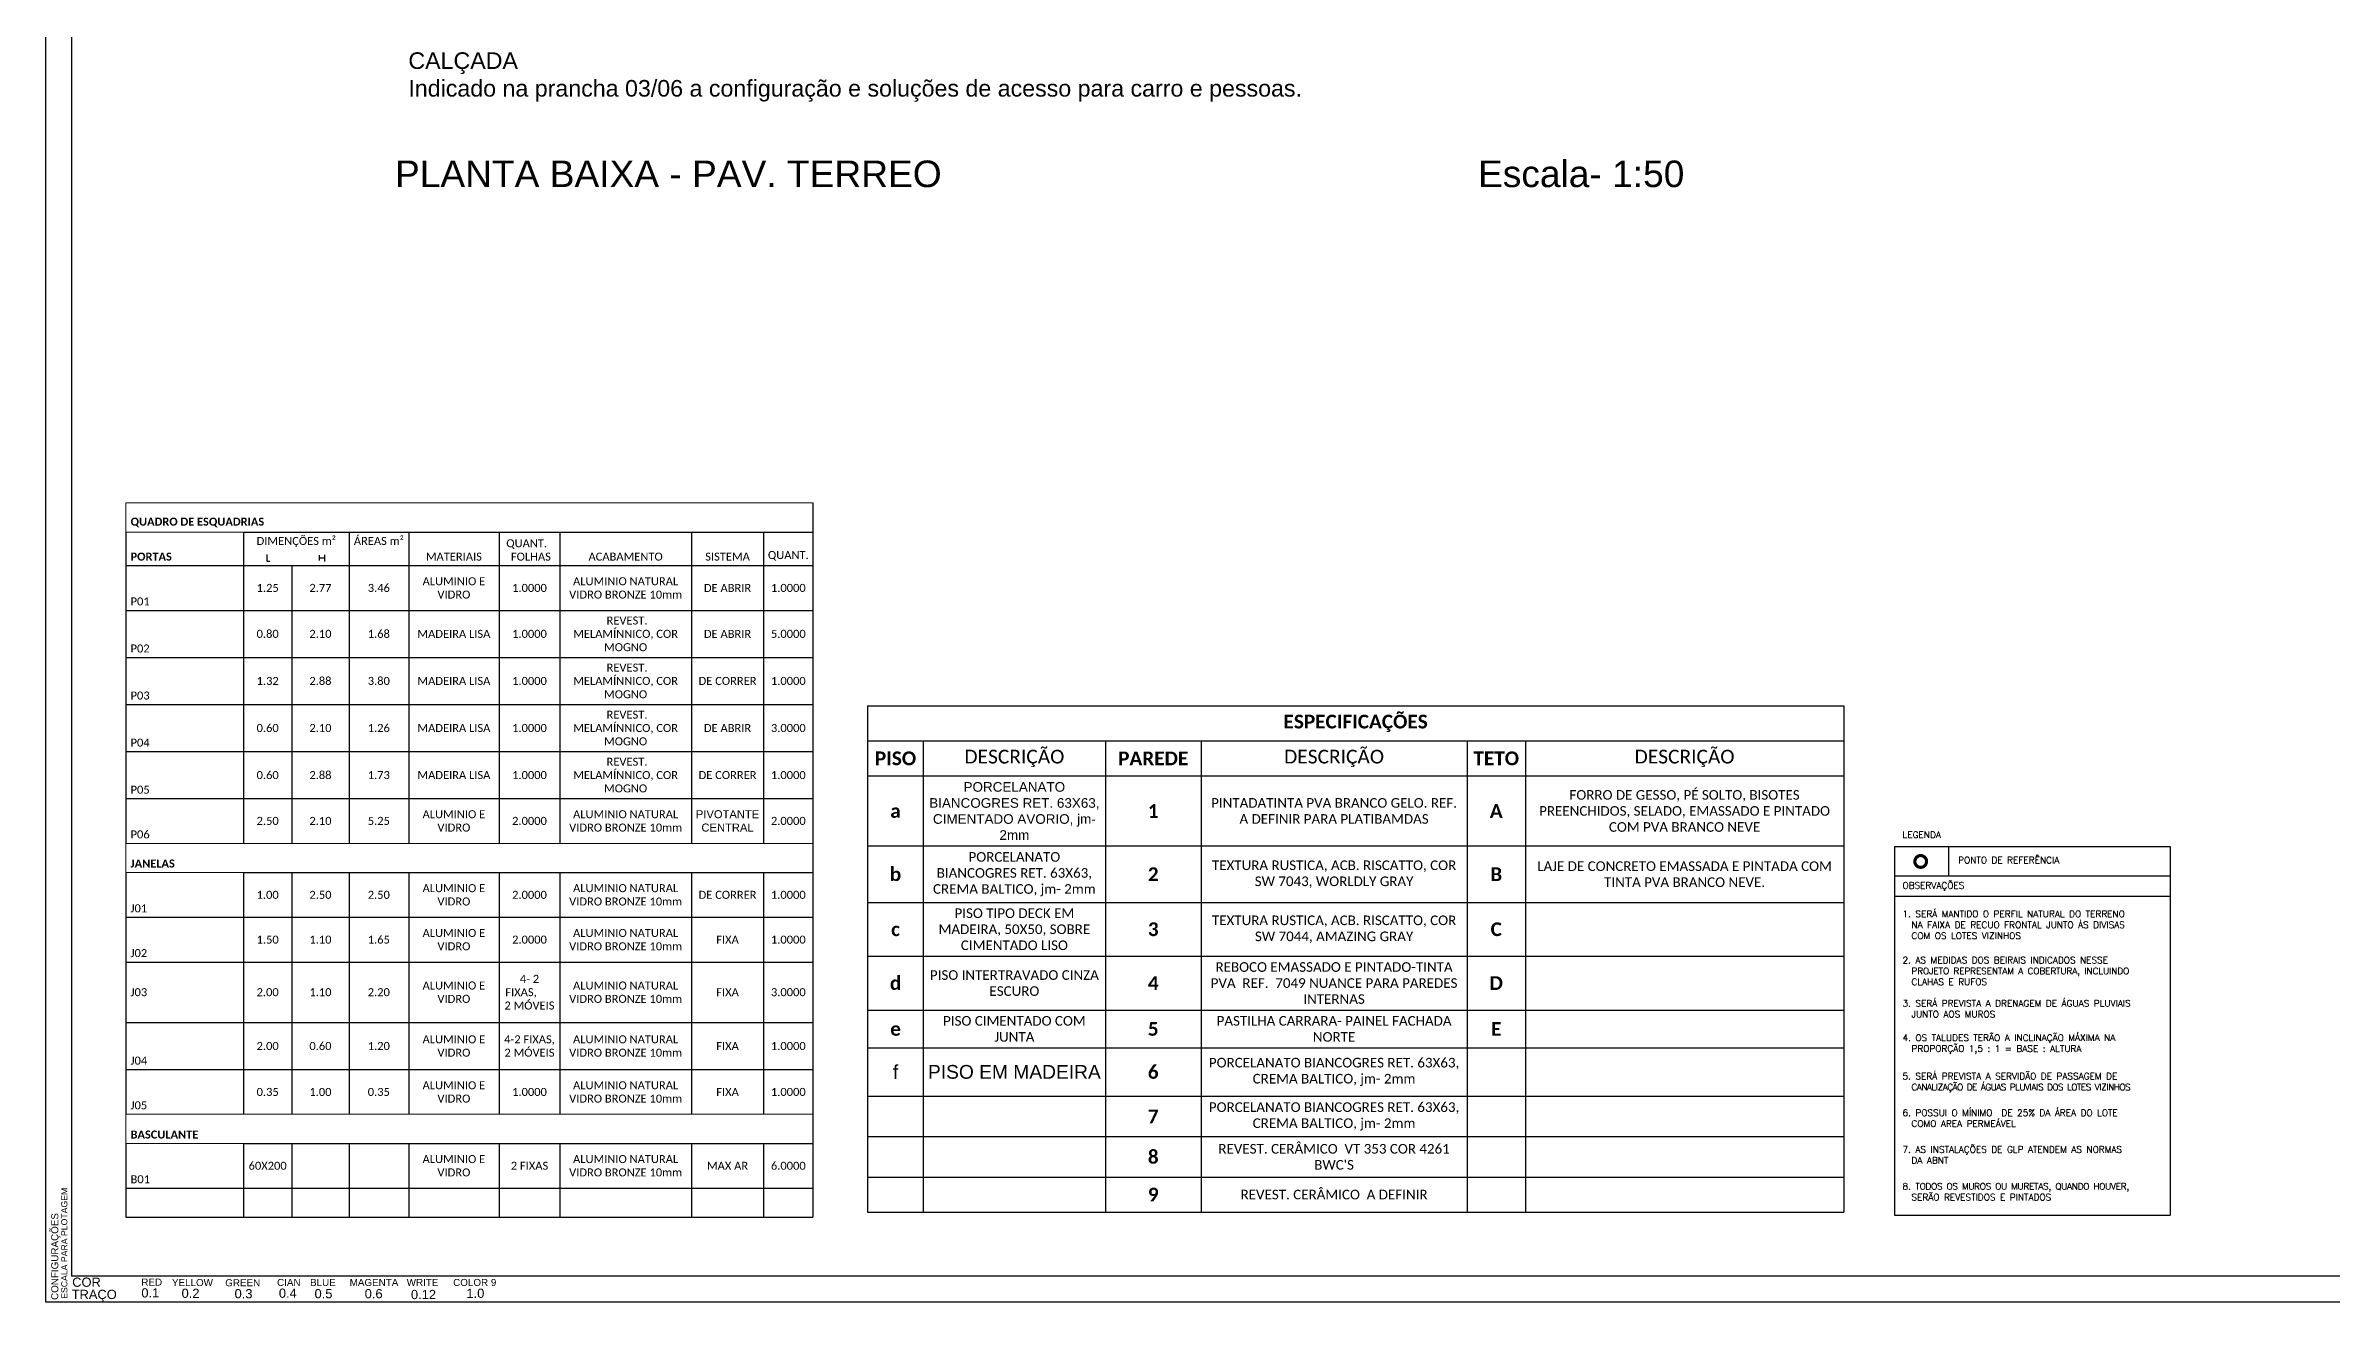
# Model space of a CAD drawing. Header units: millimetres. Extents: x 2182 to 2335, y 1488 to 1614.
# Drawn here: x 2238.26 to 2260.3, y 1489.51 to 1501.63 of the extents above; entities that cross this region are included whole.
import ezdxf

# ---------------------------------------------------------------- set-up
doc = ezdxf.new("R2010")
doc.units = ezdxf.units.MM
for name, color, linetype in [('17-PRANCHA', 7, 'Continuous'), ('default', 7, 'Continuous'), ('LAYOUT', 7, 'Continuous'), ('Prancha', 6, 'Continuous'), ('TEXTOS', 7, 'Continuous')]:
    doc.layers.add(name, color=color, linetype=linetype)
doc.styles.add('Arial', font='arial.ttf')
doc.styles.add('Arial1', font='arial.ttf')
doc.styles.add('ROMANS', font='romans')
doc.styles.get("Standard").update_dxf_attribs({"font": 'arial.ttf'})
doc.styles.add('Swis721 Lt BT', font='swissl.ttf')

# ---------------------------------------------------------------- blocks, each defined once
blk = doc.blocks.new('*T548')
at = {"linetype": 'ByBlock', "lineweight": 15, "transparency": 16777216}
for p, q in [((0, 0), (6.627, 0)), ((0, 0), (0, -0.281)), ((0, -0.281), (1.137, -0.281)), ((0, -3.283), (6.627, -3.283)), ((0, -3.283), (0, -3.564)), ((0, -3.564), (1.137, -3.564)), ((0, -5.896), (6.627, -5.896)), ((0, -5.896), (0, -6.178)), ((0, -6.178), (1.137, -6.178))]:
    blk.add_line(p, q, dxfattribs=at)
at = {"color": 0, "linetype": 'ByBlock', "lineweight": -2, "transparency": 16777216}
for p, q in [((6.627, 0), (6.627, -0.281)), ((1.137, -0.281), (6.627, -0.281)), ((1.601, -0.604), (2.154, -0.604)), ((6.627, -3.283), (6.627, -3.564)), ((1.137, -3.564), (6.627, -3.564)), ((6.627, -5.896), (6.627, -6.178)), ((1.137, -6.178), (6.627, -6.178)), ((0, -6.609), (0, -6.89)), ((1.137, -6.609), (1.137, -6.89)), ((1.601, -6.609), (1.601, -6.89)), ((2.154, -6.609), (2.154, -6.89)), ((2.729, -6.609), (2.729, -6.89)), ((3.601, -6.609), (3.601, -6.89)), ((4.187, -6.609), (4.187, -6.89)), ((5.456, -6.609), (5.456, -6.89)), ((6.152, -6.609), (6.152, -6.89)), ((6.627, -6.609), (6.627, -6.89)), ((0, -6.89), (6.627, -6.89))]:
    blk.add_line(p, q, dxfattribs=at)
at = {"linetype": 'ByBlock', "lineweight": -2, "transparency": 16777216}
for p, q in [((0, -0.281), (0, -3.283)), ((1.137, -0.281), (1.137, -3.283)), ((2.154, -0.281), (2.154, -3.283)), ((2.729, -0.281), (2.729, -3.283)), ((3.601, -0.281), (3.601, -3.283)), ((4.187, -0.281), (4.187, -3.283)), ((5.456, -0.281), (5.456, -3.283)), ((6.152, -0.281), (6.152, -3.283)), ((6.627, -0.281), (6.627, -3.283)), ((0, -0.604), (1.601, -0.604)), ((1.601, -0.604), (1.601, -3.283)), ((2.154, -0.604), (6.627, -0.604)), ((0, -1.036), (6.627, -1.036)), ((0, -1.49), (6.627, -1.49)), ((0, -1.944), (6.627, -1.944)), ((0, -2.398), (6.627, -2.398)), ((0, -2.851), (6.627, -2.851)), ((0, -3.564), (0, -5.896)), ((1.137, -3.564), (1.137, -5.896)), ((1.601, -3.564), (1.601, -5.896)), ((2.154, -3.564), (2.154, -5.896)), ((2.729, -3.564), (2.729, -5.896)), ((3.601, -3.564), (3.601, -5.896)), ((4.187, -3.564), (4.187, -5.896)), ((5.456, -3.564), (5.456, -5.896)), ((6.152, -3.564), (6.152, -5.896)), ((6.627, -3.564), (6.627, -5.896)), ((0, -3.996), (6.627, -3.996)), ((0, -4.428), (6.627, -4.428)), ((0, -5.011), (6.627, -5.011)), ((0, -5.465), (6.627, -5.465)), ((0, -6.178), (0, -6.609)), ((1.137, -6.178), (1.137, -6.609)), ((1.601, -6.178), (1.601, -6.609)), ((2.154, -6.178), (2.154, -6.609)), ((2.729, -6.178), (2.729, -6.609)), ((3.601, -6.178), (3.601, -6.609)), ((4.187, -6.178), (4.187, -6.609)), ((5.456, -6.178), (5.456, -6.609)), ((6.152, -6.178), (6.152, -6.609)), ((6.627, -6.178), (6.627, -6.609)), ((0, -6.609), (6.627, -6.609))]:
    blk.add_line(p, q, dxfattribs=at)
at = {"color": 0, "linetype": 'Continuous', "transparency": 16777216, "char_height": 0.07717}
for s, insert, width, attachment_point in [('{\\fCalibri|b1|i0|c0;\\c3243501;QUADRO DE ESQUADRIAS', (0.047, -0.234), 6.53351, 7), ('{\\fCalibri|b0|i0|c0;\\c3243501;DIMENÇÕES m²', (1.645, -0.328), 0.9233, 2), ('{\\fCalibri|b0|i0|c0;\\c3243501;ÁREAS m²', (2.441, -0.328), 0.48092, 2), ('{\\fCalibri|b0|i0|c0;\\c3243501;QUANT.     FOLHAS', (3.894, -0.557), 0.49195, 8), ('{\\fCalibri|b1|i0|c0;\\c3243501;PORTAS', (0.047, -0.557), 1.04316, 7), ('{\\fCalibri|b0|i0|c0;\\c3243501;MATERIAIS', (3.165, -0.557), 0.77858, 8), ('{\\fCalibri|b0|i0|c0;\\c3243501;ACABAMENTO', (4.821, -0.557), 1.17545, 8), ('{\\fCalibri|b0|i0|c0;\\c3243501;SISTEMA', (5.804, -0.557), 0.60219, 8), ('{\\fCalibri|b0|i0|c0;\\c3243501;QUANT.', (6.39, -0.557), 0.3817, 8), ('{\\fCalibri|b0|i0|c0;\\c3243501;1.25', (1.369, -0.82), 0.37068, 5), ('{\\fCalibri|b0|i0|c0;\\c3243501;2.77', (1.878, -0.82), 0.45887, 5), ('{\\fCalibri|b0|i0|c0|p34;\\c3243501;3.46}', (2.441, -0.82), 0.48092, 5), ('{\\fCalibri|b0|i0|c0;\\c3243501;ALUMINIO E VIDRO', (3.165, -0.82), 0.77858, 5), ('{\\fCalibri|b0|i0|c0;\\c3243501;1.0000', (3.894, -0.82), 0.49195, 5), ('{\\fCalibri|b0|i0|c0;\\c3243501;ALUMINIO NATURAL VIDRO BRONZE 10mm', (4.821, -0.82), 1.17545, 5), ('{\\fCalibri|b0|i0|c0;\\c3243501;DE ABRIR', (5.804, -0.82), 0.60219, 5), ('{\\fCalibri|b0|i0|c0;\\c3243501;1.0000', (6.39, -0.82), 0.3817, 5), ('{\\fCalibri|b0|i0|c0;\\c3243501;P01', (0.047, -0.989), 1.04316, 7), ('{\\fCalibri|b0|i0|c0;\\c3243501; REVEST. MELAMÍNNICO, COR MOGNO', (4.821, -1.263), 1.17545, 5), ('{\\fCalibri|b0|i0|c0;\\c3243501;0.80', (1.369, -1.263), 0.37068, 5), ('{\\fCalibri|b0|i0|c0;\\c3243501;2.10', (1.878, -1.263), 0.45887, 5), ('{\\fCalibri|b0|i0|c0|p34;\\c3243501;1.68}', (2.441, -1.263), 0.48092, 5), ('{\\fCalibri|b0|i0|c0;\\c3243501;MADEIRA LISA', (3.165, -1.263), 0.77858, 5), ('{\\fCalibri|b0|i0|c0;\\c3243501;1.0000', (3.894, -1.263), 0.49195, 5), ('{\\fCalibri|b0|i0|c0;\\c3243501;DE ABRIR', (5.804, -1.263), 0.60219, 5), ('{\\fCalibri|b0|i0|c0;\\c3243501;5.0000', (6.39, -1.263), 0.3817, 5), ('{\\fCalibri|b0|i0|c0;\\c3243501;P02', (0.047, -1.443), 1.04316, 7), ('{\\fCalibri|b0|i0|c0;\\c3243501;1.32', (1.369, -1.717), 0.37068, 5), ('{\\fCalibri|b0|i0|c0;\\c3243501;2.88', (1.878, -1.717), 0.45887, 5), ('{\\fCalibri|b0|i0|c0|p34;\\c3243501;3.80}', (2.441, -1.717), 0.48092, 5), ('{\\fCalibri|b0|i0|c0;\\c3243501;MADEIRA LISA', (3.165, -1.717), 0.77858, 5), ('{\\fCalibri|b0|i0|c0;\\c3243501;1.0000', (3.894, -1.717), 0.49195, 5), ('{\\fCalibri|b0|i0|c0;\\c3243501; REVEST. MELAMÍNNICO, COR MOGNO', (4.821, -1.717), 1.17545, 5), ('{\\fCalibri|b0|i0|c0;\\c3243501;DE CORRER', (5.804, -1.717), 0.60219, 5), ('{\\fCalibri|b0|i0|c0;\\c3243501;1.0000', (6.39, -1.717), 0.3817, 5), ('{\\fCalibri|b0|i0|c0;\\c3243501;P03', (0.047, -1.897), 1.04316, 7), ('{\\fCalibri|b0|i0|c0;\\c3243501;0.60', (1.369, -2.171), 0.37068, 5), ('{\\fCalibri|b0|i0|c0;\\c3243501;2.10', (1.878, -2.171), 0.45887, 5), ('{\\fCalibri|b0|i0|c0|p34;\\c3243501;1.26}', (2.441, -2.171), 0.48092, 5), ('{\\fCalibri|b0|i0|c0;\\c3243501;MADEIRA LISA', (3.165, -2.171), 0.77858, 5), ('{\\fCalibri|b0|i0|c0;\\c3243501;1.0000', (3.894, -2.171), 0.49195, 5), ('{\\fCalibri|b0|i0|c0;\\c3243501; REVEST. MELAMÍNNICO, COR MOGNO', (4.821, -2.171), 1.17545, 5), ('{\\fCalibri|b0|i0|c0;\\c3243501;DE ABRIR', (5.804, -2.171), 0.60219, 5), ('{\\fCalibri|b0|i0|c0;\\c3243501;3.0000', (6.39, -2.171), 0.3817, 5), ('{\\fCalibri|b0|i0|c0;\\c3243501;P04', (0.047, -2.351), 1.04316, 7), ('{\\fCalibri|b0|i0|c0;\\c3243501;0.60', (1.369, -2.625), 0.37068, 5), ('{\\fCalibri|b0|i0|c0;\\c3243501;2.88', (1.878, -2.625), 0.45887, 5), ('{\\fCalibri|b0|i0|c0|p34;\\c3243501;1.73}', (2.441, -2.625), 0.48092, 5), ('{\\fCalibri|b0|i0|c0;\\c3243501;MADEIRA LISA', (3.165, -2.625), 0.77858, 5), ('{\\fCalibri|b0|i0|c0;\\c3243501;1.0000', (3.894, -2.625), 0.49195, 5), ('{\\fCalibri|b0|i0|c0;\\c3243501; REVEST. MELAMÍNNICO, COR MOGNO', (4.821, -2.625), 1.17545, 5), ('{\\fCalibri|b0|i0|c0;\\c3243501;DE CORRER', (5.804, -2.625), 0.60219, 5), ('{\\fCalibri|b0|i0|c0;\\c3243501;1.0000', (6.39, -2.625), 0.3817, 5), ('{\\fCalibri|b0|i0|c0;\\c3243501;P05', (0.047, -2.805), 1.04316, 7), ('{\\fCalibri|b0|i0|c0;\\c3243501;2.50', (1.369, -3.067), 0.37068, 5), ('{\\fCalibri|b0|i0|c0;\\c3243501;2.10', (1.878, -3.067), 0.45887, 5), ('{\\fCalibri|b0|i0|c0|p34;\\c3243501;5.25}', (2.441, -3.067), 0.48092, 5), ('{\\fCalibri|b0|i0|c0;\\c3243501;ALUMINIO E VIDRO', (3.165, -3.067), 0.77858, 5), ('{\\fCalibri|b0|i0|c0;\\c3243501;2.0000', (3.894, -3.067), 0.49195, 5), ('{\\fCalibri|b0|i0|c0;\\c3243501;ALUMINIO NATURAL VIDRO BRONZE 10mm', (4.821, -3.067), 1.17545, 5), ('{\\C30;PIVOTANTE CENTRAL}', (5.804, -3.067), 0.60219, 5), ('{\\fCalibri|b0|i0|c0;\\c3243501;2.0000', (6.39, -3.067), 0.3817, 5), ('{\\fCalibri|b0|i0|c0;\\c3243501;P06', (0.047, -3.236), 1.04316, 7), ('{\\fCalibri|b1|i0|c0;\\c3243501;JANELAS', (0.047, -3.517), 6.53351, 7), ('{\\fCalibri|b0|i0|c0;\\c3243501;1.00', (1.369, -3.78), 0.37068, 5), ('{\\fCalibri|b0|i0|c0;\\c3243501;2.50', (1.878, -3.78), 0.45887, 5), ('{\\fCalibri|b0|i0|c0|p34;\\c3243501;2.50}', (2.441, -3.78), 0.48092, 5), ('{\\fCalibri|b0|i0|c0;\\c3243501;ALUMINIO E VIDRO', (3.165, -3.78), 0.77858, 5), ('{\\fCalibri|b0|i0|c0;\\c3243501;2.0000', (3.894, -3.78), 0.49195, 5), ('{\\fCalibri|b0|i0|c0;\\c3243501;ALUMINIO NATURAL VIDRO BRONZE 10mm', (4.821, -3.78), 1.17545, 5), ('{\\fCalibri|b0|i0|c0;\\c3243501;DE CORRER', (5.804, -3.78), 0.60219, 5), ('{\\fCalibri|b0|i0|c0;\\c3243501;1.0000', (6.39, -3.78), 0.3817, 5), ('{\\fCalibri|b0|i0|c0;\\c3243501;J01', (0.047, -3.949), 1.04316, 7), ('{\\fCalibri|b0|i0|c0;\\c3243501;1.50', (1.369, -4.212), 0.37068, 5), ('{\\fCalibri|b0|i0|c0;\\c3243501;1.10', (1.878, -4.212), 0.45887, 5), ('{\\fCalibri|b0|i0|c0|p34;\\c3243501;1.65}', (2.441, -4.212), 0.48092, 5), ('{\\fCalibri|b0|i0|c0;\\c3243501;ALUMINIO E VIDRO', (3.165, -4.212), 0.77858, 5), ('{\\fCalibri|b0|i0|c0;\\c3243501;2.0000', (3.894, -4.212), 0.49195, 5), ('{\\fCalibri|b0|i0|c0;\\c3243501;ALUMINIO NATURAL VIDRO BRONZE 10mm', (4.821, -4.212), 1.17545, 5), ('{\\fCalibri|b0|i0|c0;\\c3243501;FIXA', (5.804, -4.212), 0.60219, 5), ('{\\fCalibri|b0|i0|c0;\\c3243501;1.0000', (6.39, -4.212), 0.3817, 5), ('{\\fCalibri|b0|i0|c0;\\c3243501;J02', (0.047, -4.381), 1.04316, 7), ('{\\fCalibri|b0|i0|c0;\\c3243501;ALUMINIO E VIDRO', (3.165, -4.719), 0.77858, 5), ('{\\fCalibri|b0|i0|c0;\\c3243501;4- 2 FIXAS,       2 MÓVEIS', (3.894, -4.719), 0.49195, 5), ('{\\fCalibri|b0|i0|c0;\\c3243501;ALUMINIO NATURAL VIDRO BRONZE 10mm', (4.821, -4.719), 1.17545, 5), ('{\\fCalibri|b0|i0|c0;\\c3243501;J03', (0.047, -4.719), 1.04316, 4), ('{\\fCalibri|b0|i0|c0;\\c3243501;2.00', (1.369, -4.719), 0.37068, 5), ('{\\fCalibri|b0|i0|c0;\\c3243501;1.10', (1.878, -4.719), 0.45887, 5), ('{\\fCalibri|b0|i0|c0|p34;\\c3243501;2.20}', (2.441, -4.719), 0.48092, 5), ('{\\fCalibri|b0|i0|c0;\\c3243501;FIXA', (5.804, -4.719), 0.60219, 5), ('{\\fCalibri|b0|i0|c0;\\c3243501;3.0000', (6.39, -4.719), 0.3817, 5), ('{\\fCalibri|b0|i0|c0;\\c3243501;2.00', (1.369, -5.238), 0.37068, 5), ('{\\fCalibri|b0|i0|c0;\\c3243501;0.60', (1.878, -5.238), 0.45887, 5), ('{\\fCalibri|b0|i0|c0|p34;\\c3243501;1.20}', (2.441, -5.238), 0.48092, 5), ('{\\fCalibri|b0|i0|c0;\\c3243501;ALUMINIO E VIDRO', (3.165, -5.238), 0.77858, 5), ('{\\fCalibri|b0|i0|c0;\\c3243501;4-2 FIXAS, 2 MÓVEIS', (3.894, -5.238), 0.49195, 5), ('{\\fCalibri|b0|i0|c0;\\c3243501;ALUMINIO NATURAL VIDRO BRONZE 10mm', (4.821, -5.238), 1.17545, 5), ('{\\fCalibri|b0|i0|c0;\\c3243501;FIXA', (5.804, -5.238), 0.60219, 5), ('{\\fCalibri|b0|i0|c0;\\c3243501;1.0000', (6.39, -5.238), 0.3817, 5), ('{\\fCalibri|b0|i0|c0;\\c3243501;J04', (0.047, -5.418), 1.04316, 7), ('{\\fCalibri|b0|i0|c0;\\c3243501;0.35', (1.369, -5.681), 0.37068, 5), ('{\\fCalibri|b0|i0|c0;\\c3243501;1.00', (1.878, -5.681), 0.45887, 5), ('{\\fCalibri|b0|i0|c0|p34;\\c3243501;0.35}', (2.441, -5.681), 0.48092, 5), ('{\\fCalibri|b0|i0|c0;\\c3243501;ALUMINIO E VIDRO', (3.165, -5.681), 0.77858, 5), ('{\\fCalibri|b0|i0|c0;\\c3243501;1.0000', (3.894, -5.681), 0.49195, 5), ('{\\fCalibri|b0|i0|c0;\\c3243501;ALUMINIO NATURAL VIDRO BRONZE 10mm', (4.821, -5.681), 1.17545, 5), ('{\\fCalibri|b0|i0|c0;\\c3243501;FIXA', (5.804, -5.681), 0.60219, 5), ('{\\fCalibri|b0|i0|c0;\\c3243501;1.0000', (6.39, -5.681), 0.3817, 5), ('{\\fCalibri|b0|i0|c0;\\c3243501;J05', (0.047, -5.849), 1.04316, 7), ('{\\fCalibri|b1|i0|c0;\\c3243501;BASCULANTE', (0.047, -6.131), 6.53351, 7), ('{\\fCalibri|b0|i0|c0;\\c3243501;60X200', (1.369, -6.393), 0.37068, 5), ('{\\fCalibri|b0|i0|c0;\\c3243501;ALUMINIO E VIDRO', (3.165, -6.393), 0.77858, 5), ('{\\fCalibri|b0|i0|c0;\\c3243501;2 FIXAS', (3.894, -6.393), 0.49195, 5), ('{\\fCalibri|b0|i0|c0;\\c3243501;ALUMINIO NATURAL VIDRO BRONZE 10mm', (4.821, -6.393), 1.17545, 5), ('{\\fCalibri|b0|i0|c0;\\c3243501;MAX AR', (5.804, -6.393), 0.60219, 5), ('{\\fCalibri|b0|i0|c0|p34;\\C30;\\c3243501;6.0000', (6.39, -6.393), 0.3817, 5), ('{\\fCalibri|b0|i0|c0;\\c3243501;B01', (0.047, -6.562), 1.04316, 7), ('{\\fCalibri|b0|i0|c0;\\c3243501;', (1.878, -6.393), 0.45887, 5), ('{\\fCalibri|b0|i0|c0;\\c3243501;', (2.441, -6.393), 0.48092, 5)]:
    blk.add_mtext(s, dxfattribs=dict(at, insert=insert, width=width, attachment_point=attachment_point))
blk = doc.blocks.new('*T550')
at = {"linetype": 'ByBlock', "lineweight": -2, "transparency": 16777216}
for p, q in [((0, 0), (9.413, 0)), ((0, 0), (0, -4.883)), ((0, -0.338), (0.537, -0.338)), ((0.537, -0.338), (0.537, -4.883)), ((2.294, -0.338), (2.294, -4.883)), ((3.215, -0.338), (3.215, -4.883)), ((5.78, -0.338), (5.78, -4.883)), ((6.344, -0.338), (6.344, -4.883)), ((9.413, -0.338), (9.413, -4.883)), ((0, -0.676), (9.413, -0.676)), ((0, -1.351), (9.413, -1.351)), ((0, -1.896), (9.413, -1.896)), ((0, -2.415), (9.413, -2.415)), ((0, -2.934), (9.413, -2.934)), ((0, -3.297), (9.413, -3.297)), ((0, -3.766), (9.413, -3.766)), ((0, -4.155), (9.413, -4.155)), ((0, -4.545), (9.413, -4.545)), ((0, -4.883), (9.413, -4.883))]:
    blk.add_line(p, q, dxfattribs=at)
at = {"color": 0, "linetype": 'ByBlock', "lineweight": -2, "transparency": 16777216}
for p in [(9.413, 0), (0.537, -0.338)]:
    blk.add_line(p, (9.413, -0.338), dxfattribs=at)
at = {"color": 0, "linetype": 'Continuous', "transparency": 16777216, "attachment_point": 5}
for s, insert, char_height, width in [('{\\fCalibri|b1|i0|c0;\\c5287936;ESPECIFICAÇÕES', (4.706, -0.169), 0.13256, 9.30002), ('{\\fCalibri|b1|i0|c0;\\c5287936;PISO', (0.269, -0.507), 0.13256, 0.42428), ('{\\fCalibri|b0|i0|c0;\\c5287936;DESCRIÇÃO', (1.415, -0.507), 0.13256, 1.64386), ('{\\fCalibri|b0|i0|c0;\\c5287936;DESCRIÇÃO', (4.498, -0.507), 0.13256, 2.45249), ('{\\fCalibri|b1|i0|c0;\\c5287936;TETO', (6.062, -0.507), 0.13256, 0.4508), ('{\\fCalibri|b0|i0|c0;\\c5287936;DESCRIÇÃO', (7.878, -0.507), 0.13256, 2.95623), ('{\\fCalibri|b1|i0|c0;\\c5287936;PAREDE', (2.754, -0.507), 0.13256, 0.80871), ('{\\C3;PORCELANATO BIANCOGRES RET. 63X63, CIMENTADO AVORIO, jm- 2mm}', (1.415, -1.014), 0.09279, 1.64386), ('{\\fCalibri|b0|i0|c0|p34;\\C114;\\c5287936;FORRO DE GESSO, PÉ SOLTO, BISOTES PREENCHIDOS, SELADO, EMASSADO E PINTADO COM PVA BRANCO NEVE}', (7.878, -1.014), 0.092794, 2.95623), ('{\\fCalibri|b1|i0|c0;\\c5287936;a', (0.269, -1.014), 0.13256, 0.42428), ('{\\fCalibri|b1|i0|c0;\\c5287936;1', (2.754, -1.014), 0.13256, 0.80871), ('{\\fCalibri|b0|i0|c0;\\c5287936;PINTADATINTA PVA BRANCO GELO. REF. A DEFINIR PARA PLATIBAMDAS', (4.498, -1.014), 0.09279, 2.45249), ('{\\fCalibri|b1|i0|c0;\\c5287936;A', (6.062, -1.014), 0.13256, 0.4508), ('{\\fCalibri|b0|i0|c0|p34;\\C114;\\c5287936;PORCELANATO BIANCOGRES RET. 63X63, CREMA BALTICO, jm- 2mm}', (1.415, -1.624), 0.09279, 1.64386), ('{\\fCalibri|b0|i0|c0;\\c5287936;TEXTURA RUSTICA, ACB. RISCATTO, COR SW 7043, WORLDLY GRAY', (4.498, -1.624), 0.09279, 2.45249), ('{\\fCalibri|b0|i0|c0;\\c5287936;LAJE DE CONCRETO EMASSADA E PINTADA COM TINTA PVA BRANCO NEVE. ', (7.878, -1.624), 0.09279, 2.95623), ('{\\fCalibri|b1|i0|c0;\\c5287936;b', (0.269, -1.624), 0.13256, 0.42428), ('{\\fCalibri|b1|i0|c0;\\c5287936;2', (2.754, -1.624), 0.13256, 0.80871), ('{\\fCalibri|b1|i0|c0;\\c5287936;B', (6.062, -1.624), 0.13256, 0.4508), ('{\\fCalibri|b0|i0|c0;\\c5287936;PISO TIPO DECK EM MADEIRA, 50X50, SOBRE CIMENTADO LISO', (1.415, -2.155), 0.09279, 1.64386), ('{\\fCalibri|b1|i0|c0;\\c5287936;c', (0.269, -2.155), 0.13256, 0.42428), ('{\\fCalibri|b1|i0|c0;\\c5287936;3', (2.754, -2.155), 0.13256, 0.80871), ('{\\fCalibri|b0|i0|c0;\\c5287936;TEXTURA RUSTICA, ACB. RISCATTO, COR SW 7044, AMAZING GRAY ', (4.498, -2.155), 0.09279, 2.45249), ('{\\fCalibri|b1|i0|c0;\\c5287936;C', (6.062, -2.155), 0.13256, 0.4508), ('{\\fCalibri|b0|i0|c0;\\c5287936;', (7.878, -2.155), 0.13256, 2.95623), ('{\\fCalibri|b1|i0|c0;\\c5287936;d', (0.269, -2.674), 0.13256, 0.42428), ('{\\fCalibri|b0|i0|c0;\\c5287936;PISO INTERTRAVADO CINZA ESCURO', (1.415, -2.674), 0.09279, 1.64386), ('{\\fCalibri|b1|i0|c0;\\c5287936;4', (2.754, -2.674), 0.13256, 0.80871), ('{\\fCalibri|b0|i0|c0;\\c5287936;REBOCO EMASSADO E PINTADO-TINTA PVA  REF.  7049 NUANCE PARA PAREDES INTERNAS', (4.498, -2.674), 0.092794, 2.45249), ('{\\fCalibri|b1|i0|c0;\\c5287936;D', (6.062, -2.674), 0.13256, 0.4508), ('{\\fCalibri|b0|i0|c0;\\c5287936;', (7.878, -2.674), 0.13256, 2.95623), ('{\\fCalibri|b1|i0|c0;\\c5287936;e ', (0.269, -3.116), 0.13256, 0.42428), ('{\\fCalibri|b0|i0|c0;\\c5287936;PISO CIMENTADO COM JUNTA', (1.415, -3.116), 0.09279, 1.64386), ('{\\fCalibri|b1|i0|c0;\\c5287936;5', (2.754, -3.116), 0.13256, 0.80871), ('{\\fCalibri|b0|i0|c0;\\c5287936;PASTILHA CARRARA- PAINEL FACHADA NORTE', (4.498, -3.116), 0.09279, 2.45249), ('{\\fCalibri|b1|i0|c0;\\c5287936;E', (6.062, -3.116), 0.13256, 0.4508), ('f', (0.269, -3.531), 0.133, 0.42428), ('{\\C3;PISO EM MADEIRA}', (1.415, -3.531), 0.13255, 1.64386), ('{\\fCalibri|b1|i0|c0;\\c5287936;6', (2.754, -3.531), 0.13256, 0.80871), ('{\\fCalibri|b0|i0|c0|p34;\\C114;\\c5287936;PORCELANATO BIANCOGRES RET. 63X63, CREMA BALTICO, jm- 2mm}', (4.498, -3.531), 0.09279, 2.45249), ('{\\fCalibri|b0|i0|c0;\\c5287936;', (6.062, -3.531), 0.13256, 0.4508), ('{\\fCalibri|b0|i0|c0;\\c5287936;', (7.878, -3.531), 0.13256, 2.95623), ('{\\fCalibri|b0|i0|c0;\\c5287936;', (0.269, -3.96), 0.13256, 0.42428), ('{\\fCalibri|b0|i0|c0;\\c5287936;', (1.415, -3.96), 0.13256, 1.64386), ('{\\fCalibri|b1|i0|c0;\\c5287936;7', (2.754, -3.96), 0.13256, 0.80871), ('{\\fCalibri|b0|i0|c0|p34;\\C114;\\c5287936;PORCELANATO BIANCOGRES RET. 63X63, CREMA BALTICO, jm- 2mm}', (4.498, -3.96), 0.09279, 2.45249), ('{\\fCalibri|b0|i0|c0;\\c5287936;', (6.062, -3.96), 0.13256, 0.4508), ('{\\fCalibri|b0|i0|c0;\\c5287936;', (7.878, -3.96), 0.13256, 2.95623), ('{\\fCalibri|b0|i0|c0;\\c5287936;', (0.269, -4.35), 0.13256, 0.42428), ('{\\fCalibri|b0|i0|c0;\\c5287936;', (1.415, -4.35), 0.13256, 1.64386), ('{\\fCalibri|b1|i0|c0;\\c5287936;8', (2.754, -4.35), 0.13256, 0.80871), ("{\\fCalibri|b0|i0|c0|p34;\\C114;\\c5287936;REVEST. CERÂMICO  VT 353 COR 4261 BWC'S}", (4.498, -4.35), 0.09279, 2.45249), ('{\\fCalibri|b0|i0|c0;\\c5287936;', (6.062, -4.35), 0.13256, 0.4508), ('{\\fCalibri|b0|i0|c0;\\c5287936;', (7.878, -4.35), 0.13256, 2.95623), ('{\\fCalibri|b0|i0|c0;\\c5287936;', (0.269, -4.714), 0.13256, 0.42428), ('{\\fCalibri|b0|i0|c0;\\c5287936;', (1.415, -4.714), 0.13256, 1.64386), ('{\\fCalibri|b1|i0|c0;\\c5287936;9', (2.754, -4.714), 0.13256, 0.80871), ('{\\fCalibri|b0|i0|c0|p34;\\C114;\\c5287936;REVEST. CERÂMICO  A DEFINIR}', (4.498, -4.714), 0.09279, 2.45249), ('{\\fCalibri|b0|i0|c0;\\c5287936;', (6.062, -4.714), 0.13256, 0.4508), ('{\\fCalibri|b0|i0|c0;\\c5287936;', (7.878, -4.714), 0.13256, 2.95623)]:
    blk.add_mtext(s, dxfattribs=dict(at, insert=insert, char_height=char_height, width=width))

msp = doc.modelspace()

# ---------------------------------------------------------------- hatches: boundary and pattern name
at = {"layer": 'LAYOUT'}
h = msp.add_hatch(color=150, dxfattribs=at)
h.paths.add_polyline_path([(2256.413, 1493.766, 1), (2256.269, 1493.766, 1)])
h.paths.add_polyline_path([(2256.383, 1493.766, -1), (2256.299, 1493.766, -1)], flags=16)

# ---------------------------------------------------------------- linework, layer by layer
at = {"color": 2, "linetype": 'Continuous'}
for p, q in [((2240.393, 1496.727), (2240.393, 1496.661)), ((2240.393, 1496.661), (2240.421, 1496.661)), ((2240.897, 1496.719), (2240.897, 1496.669)), ((2240.947, 1496.691), (2240.897, 1496.691)), ((2240.947, 1496.722), (2240.947, 1496.66))]:
    msp.add_line(p, q, dxfattribs=at)
at = {"color": 3, "linetype": 'Continuous'}
for p, q in [((2256.089, 1493.912), (2256.089, 1490.354)), ((2258.747, 1493.912), (2258.747, 1490.354))]:
    msp.add_line(p, q, dxfattribs=at)
msp.add_line((2256.608, 1493.912), (2256.608, 1493.627))
at = {"color": 6, "linetype": 'Continuous'}
for points in [[(2238.26, 1518.715), (2279.66, 1518.715), (2279.66, 1489.515), (2238.26, 1489.515)], [(2238.51, 1518.465), (2279.41, 1518.465), (2279.41, 1489.765), (2238.51, 1489.765)]]:
    msp.add_lwpolyline(points, close=True, dxfattribs=at)
at = {"layer": 'Prancha', "color": 7}
msp.add_line((2256.089, 1493.912), (2258.747, 1493.912), dxfattribs=at)
at = {"layer": 'Prancha', "color": 3}
for p, q in [((2256.089, 1493.627), (2258.747, 1493.627)), ((2256.089, 1493.433), (2258.747, 1493.433)), ((2256.089, 1490.354), (2258.747, 1490.354))]:
    msp.add_line(p, q, dxfattribs=at)

# ---------------------------------------------------------------- block references
for name, p in [('*T548', (2239.031, 1497.224)), ('*T550', (2246.186, 1495.267))]:
    msp.add_blockref(name, p)

# ---------------------------------------------------------------- texts
at = {"layer": '17-PRANCHA', "color": 2, "style": 'Arial'}
msp.add_text('ESCALA PARA PLOTAGEM', height=0.06, rotation=90, dxfattribs=at).set_placement((2238.469, 1489.548))
at = {"layer": '17-PRANCHA', "style": 'Arial'}
msp.add_text('CONFIGURAÇÕES', height=0.0679, rotation=90, dxfattribs=at).set_placement((2238.381, 1489.537))
for s, height, p in [('TRAÇO', 0.089, (2238.51, 1489.546)), ('COR', 0.089, (2238.515, 1489.664)), ('0.1', 0.089, (2239.182, 1489.561)), ('0.2', 0.089, (2239.57, 1489.557)), ('0.3', 0.089, (2240.081, 1489.553)), ('0.4', 0.089, (2240.508, 1489.558)), ('0.5', 0.089, (2240.852, 1489.553)), ('0.6', 0.089, (2241.336, 1489.553)), ('WRITE', 0.0679, (2241.741, 1489.672)), ('0.12', 0.089, (2241.782, 1489.545))]:
    msp.add_text(s, height=height, dxfattribs=at).set_placement(p)
at = {"layer": '17-PRANCHA', "color": 1, "style": 'Arial'}
msp.add_text('RED', height=0.0679, dxfattribs=at).set_placement((2239.182, 1489.675))
at = {"layer": '17-PRANCHA', "color": 2, "style": 'Arial'}
msp.add_text('YELLOW', height=0.0679, dxfattribs=at).set_placement((2239.477, 1489.671))
at = {"layer": '17-PRANCHA', "color": 3, "style": 'Arial'}
msp.add_text('GREEN', height=0.0679, dxfattribs=at).set_placement((2239.991, 1489.669))
at = {"layer": '17-PRANCHA', "color": 4, "style": 'Arial'}
msp.add_text('CIAN', height=0.0679, dxfattribs=at).set_placement((2240.491, 1489.672))
at = {"layer": '17-PRANCHA', "color": 5, "style": 'Arial'}
msp.add_text('BLUE', height=0.0679, dxfattribs=at).set_placement((2240.809, 1489.672))
at = {"layer": '17-PRANCHA', "color": 6, "style": 'Arial'}
msp.add_text('MAGENTA', height=0.0679, dxfattribs=at).set_placement((2241.191, 1489.672))
at = {"layer": '17-PRANCHA', "color": 9, "style": 'Arial'}
for s, height, p in [('COLOR 9', 0.0679, (2242.189, 1489.672)), ('1.0', 0.089, (2242.317, 1489.557))]:
    msp.add_text(s, height=height, dxfattribs=at).set_placement(p)
at = {"layer": 'default', "color": 2, "insert": (2241.757, 1501.57), "char_height": 0.16014, "width": 11.67719, "attachment_point": 1, "style": 'Arial1'}
msp.add_mtext('CALÇADA\\PIndicado na prancha 03/06 a configuração e soluções de acesso para carro e pessoas.', dxfattribs=at)
at = {"layer": 'Prancha', "color": 7, "char_height": 0.063, "style": 'ROMANS'}
for s, insert, attachment_point in [('{\\C2;LEGENDA}', (2256.166, 1494.024), 4), ('PONTO DE REFERÊNCIA', (2256.703, 1493.811), 1), ('{\\C2;OBSERVAÇÕES}', (2256.166, 1493.526), 4), ('1. SERÁ MANTIDO O PERFIL NATURAL DO TERRENO \\P  NA FAIXA DE RECUO FRONTAL JUNTO ÀS DIVISAS \\P  COM OS LOTES VIZINHOS', (2256.166, 1493.155), 4), ('2. AS MEDIDAS DOS BEIRAIS INDICADOS NESSE \\P  {\\T0.98;PROJETO REPRESENTAM A COBERTURA, INCLUINDO\\P}  CLAHAS E RUFOS', (2256.166, 1492.71), 4), ('3. SERÁ PREVISTA A DRENAGEM DE ÁGUAS PLUVIAIS\\P  JUNTO AOS MUROS', (2256.166, 1492.345), 4), ('4. OS TALUDES TERÃO A INCLINAÇÃO MÁXIMA NA \\P  PROPORÇÃO 1,5 : 1 = BASE : ALTURA', (2256.166, 1492.004), 4), ('5. SERÁ PREVISTA A SERVIDÃO DE PASSAGEM DE\\P  {\\T0.9;CANALIZAÇÃO DE ÁGUAS PLUVIAIS DOS LOTES VIZINHOS}', (2256.166, 1491.634), 4), ('6. POSSUI O MÍNIMO  DE 25% DA ÁREA DO LOTE \\P  COMO AREA PERMEÁVEL', (2256.166, 1491.29), 4), ('7. AS INSTALAÇÕES DE GLP ATENDEM AS NORMAS\\P  DA ABNT', (2256.166, 1490.936), 4), ('8. {\\T0.95;TODOS OS MUROS OU MURETAS, QUANDO HOUVER,\\P}  SERÃO REVESTIDOS E PINTADOS', (2256.166, 1490.58), 4)]:
    msp.add_mtext(s, dxfattribs=dict(at, insert=insert, attachment_point=attachment_point))
at = {"layer": 'TEXTOS', "color": 3, "style": 'Swis721 Lt BT'}
msp.add_text('PLANTA BAIXA - PAV. TERREO                                                    Escala- 1:50', height=0.2563, dxfattribs=at).set_placement((2241.628, 1500.27))

doc.saveas('drawing.dxf')
